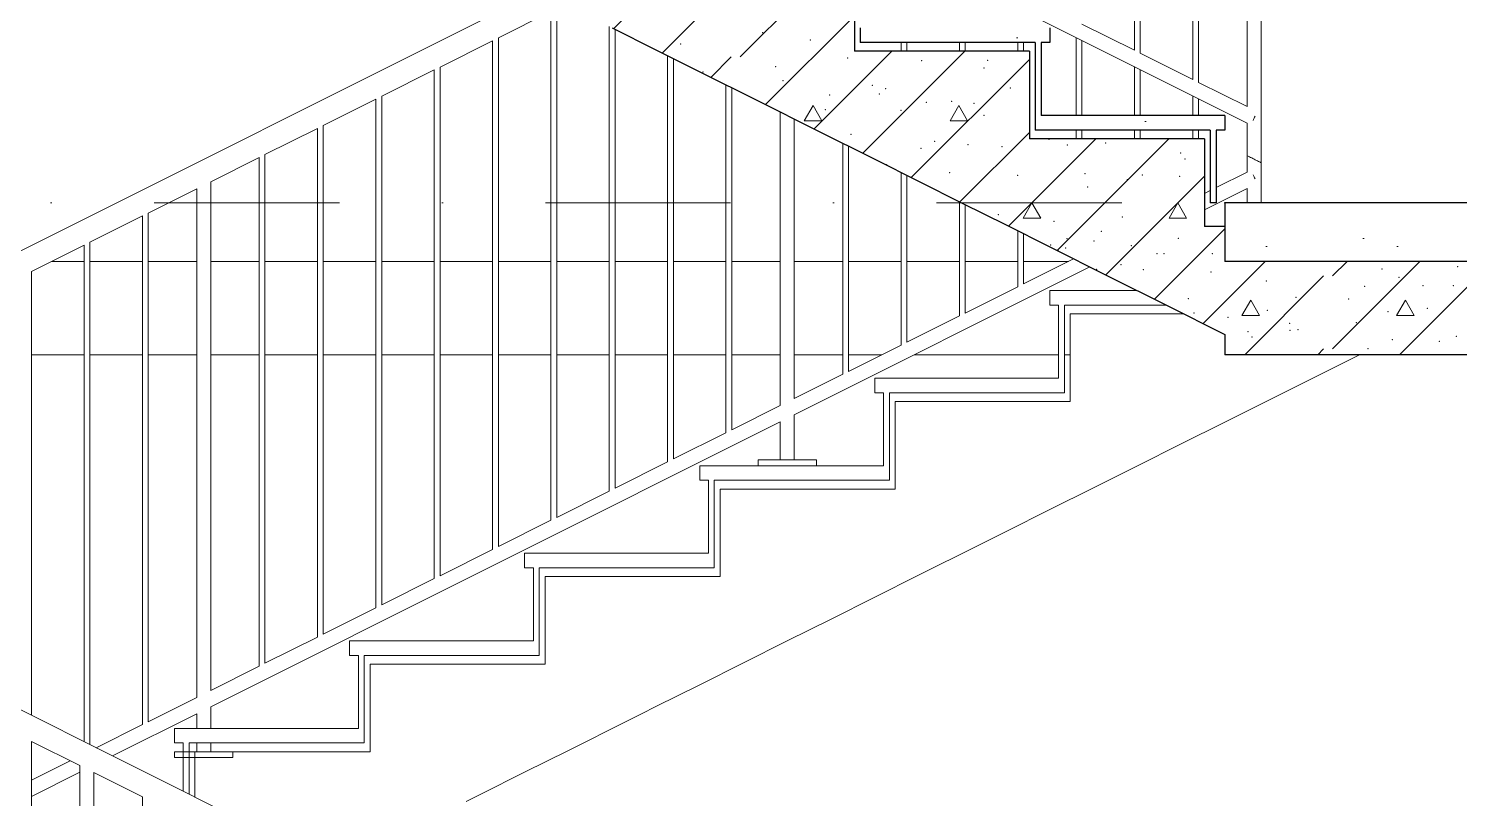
# Model space of a CAD drawing. Header units: millimetres. Extents: x 18162 to 7085488, y 72188 to 247925.
# Drawn here: x 3667379 to 3669831, y 97098 to 98417 of the extents above; entities that cross this region are included whole.
import ezdxf

# ---------------------------------------------------------------- set-up
doc = ezdxf.new("R2010")
doc.units = ezdxf.units.MM
doc.header["$MEASUREMENT"] = 0
doc.linetypes.add('Dot & Dashed', pattern=[670.277762, 317.5, -176.388889, 0, -176.388874])
for name, color, linetype in [('Interior - Stair & Railing', 7, 'Continuous'), ('Structural - Bearing', 7, 'Continuous'), ('Structural - Stair & Railing', 7, 'Continuous')]:
    doc.layers.add(name, color=color, linetype=linetype)
pattern_1 = [(45, (3761974.73, 95468), (-111.36932, 111.36932), [0, -105, 0, -157.5]), (110, (3762324.73, 95468), (148.0016, 53.86817), [0, -77, 0, -133])]

# ---------------------------------------------------------------- blocks, each defined once
blk = doc.blocks.new('*X870', base_point=(3761974.7, 95118))
at = {"layer": 'Structural - Stair & Railing', "color": 7, "linetype": 'Continuous', "lineweight": 9}
for p, q in [((3668381.6, 98416.5), (3668494.1, 98529)), ((3668598.3, 98368.1), (3668758.2, 98528)), ((3668464.9, 98374.9), (3668583.1, 98493.1)), ((3668641.7, 98286.5), (3668794.1, 98438.8)), ((3668725, 98244.8), (3668858.2, 98378)), ((3668808.4, 98203.1), (3668983.2, 98378)), ((3668548.3, 98333.2), (3668583.1, 98368.1)), ((3668891.7, 98161.5), (3669094.1, 98363.8)), ((3668708.1, 98258.7), (3668723.3, 98284.7)), ((3668723.3, 98284.7), (3668738.2, 98258.7)), ((3668958.1, 98258.7), (3668973.3, 98284.7)), ((3668973.3, 98284.7), (3668988.2, 98258.7)), ((3668738.2, 98258.7), (3668708.1, 98258.7)), ((3668988.2, 98258.7), (3668958.1, 98258.7)), ((3668975, 98119.8), (3669094.1, 98238.8)), ((3669098.3, 98118.1), (3669208.2, 98228)), ((3669223.3, 98118.1), (3669333.2, 98228)), ((3669348.3, 98118.1), (3669394.1, 98163.8)), ((3669058.4, 98078.1), (3669098.3, 98118)), ((3669098.3, 98118.1), (3669083.4, 98092)), ((3669113.4, 98092.1), (3669098.3, 98118.1)), ((3669141.7, 98036.5), (3669223.3, 98118)), ((3669225, 97994.8), (3669348.3, 98118)), ((3669348.3, 98118.1), (3669333.4, 98092)), ((3669363.4, 98092.1), (3669348.3, 98118.1)), ((3669083.4, 98092), (3669113.4, 98092.1)), ((3669333.4, 98092), (3669363.4, 98092.1)), ((3669308.4, 97953.1), (3669429.1, 98073.8)), ((3669391.7, 97911.5), (3669429.1, 97948.8))]:
    blk.add_line(p, q, dxfattribs=at)
for p in [(3668636.7, 98409.7), (3668718.4, 98397.4), (3668496.4, 98390.4), (3668659.1, 98351.6), (3668782.8, 98366.3), (3668909.5, 98362), (3669016.4, 98349.2), (3669022.5, 98362.3), (3668534.8, 98342.4), (3668671.7, 98327.6), (3668751.7, 98303), (3668824.7, 98319.8), (3668837.1, 98304.4), (3668847.9, 98313.7), (3669061.2, 98315.2), (3668744.4, 98278.1), (3668874.2, 98276.6), (3668917.5, 98290.5), (3668961, 98292.2), (3668999.4, 98288.9), (3669016.1, 98268.3), (3668788.2, 98235.4), (3668931.5, 98223.8), (3669127.6, 98227.1), (3668908.2, 98211.7), (3668989, 98218.1), (3669046.9, 98214.2), (3669159, 98217.4), (3669159, 98217.4), (3669225, 98220.9), (3669353.2, 98203.9), (3668849.4, 98183.9), (3669361, 98193.1), (3668957.6, 98169.9), (3669074.2, 98165.3), (3669189.4, 98168.4), (3669261.9, 98158.1), (3669287.4, 98166.1), (3669351.7, 98163.8), (3669194.1, 98145.2), (3669041, 98097.9), (3669136.3, 98086.3), (3669253.5, 98094), (3669158.5, 98056.9), (3669204.5, 98052.9), (3669217.4, 98069.6), (3669349.5, 98057.4), (3669130.7, 98046.1), (3669143.1, 98036.9), (3669156.4, 98040.9), (3669268.5, 98044.8), (3669312.8, 98031.3), (3669324.9, 98031.4), (3669407.6, 98031.3), (3669209.5, 98004.4), (3669251.2, 98012.1), (3669289.5, 98003.9), (3669405, 97999.7), (3669366.6, 97954.3), (3669376.3, 97929.7)]:
    blk.add_point(p, dxfattribs=at)
blk = doc.blocks.new('*X872', base_point=(3761974.7, 95118))
at = {"layer": 'Structural - Bearing', "color": 7, "linetype": 'Continuous', "lineweight": 9}
for p, q in [((3669429.1, 97948.8), (3669498.2, 98018)), ((3669613.4, 97993), (3669638.4, 98018)), ((3669613.4, 97868), (3669763.4, 98018)), ((3669728.4, 97858), (3669888.4, 98018)), ((3669463.2, 97858), (3669598.3, 97993)), ((3669458.1, 97925.4), (3669473.3, 97951.4)), ((3669473.3, 97951.4), (3669488.2, 97925.4)), ((3669723.3, 97925.4), (3669738.4, 97951.4)), ((3669738.4, 97951.4), (3669753.3, 97925.4)), ((3669488.2, 97925.4), (3669458.1, 97925.4)), ((3669753.3, 97925.4), (3669723.3, 97925.4)), ((3669588.2, 97858), (3669598.3, 97868))]:
    blk.add_line(p, q, dxfattribs=at)
for p in [(3669698.1, 98005.2), (3669828.2, 98009.1), (3669500, 97984.3), (3669727.3, 97990.7), (3669550.9, 97956.3), (3669641.4, 97953.7), (3669668.5, 97975.2), (3669768.8, 97976.6), (3669820.5, 97976.2), (3669502, 97934.4), (3669708.4, 97931.8), (3669776, 97937.6), (3669434.6, 97922.3), (3669540.2, 97911.7), (3669654.4, 97913.2), (3669468.5, 97897.7), (3669475.3, 97888.5), (3669540.4, 97899.9), (3669554.1, 97900.9), (3669715.9, 97883.9), (3669796.8, 97881.2), (3669825.6, 97889.3), (3669674.5, 97868.4)]:
    blk.add_point(p, dxfattribs=at)

msp = doc.modelspace()

# ---------------------------------------------------------------- hatches: boundary and pattern name
at = {"layer": 'Structural - Bearing', "linetype": 'Continuous', "lineweight": 9}
h = msp.add_hatch(dxfattribs=at)
h.set_pattern_fill('Lightweight_Concrete_0003', style=0, pattern_type=2)
h.set_pattern_definition([(0, (3761974.7, 95118), (0, 779.423), [48.75, -401.25]), (0, (3762199.7, 95507.7), (0, 779.423), [48.75, -401.25]), (60, (3761974.7, 95118), (-675, 389.7114), [48.75, -401.25]), (60, (3762424.7, 95118), (-675, 389.7114), [48.75, -401.25]), (120, (3762023.5, 95118), (675, 389.7114), [48.75, -401.25]), (120, (3762473.5, 95118), (675, 389.7114), [48.75, -401.25]), (0, (3761974.73, 95193), (0, 150), [0, -150, 0, -225]), (45, (3762049.73, 95193), (-106.06602, 106.06602), [0, -112.5, 0, -187.5])])
h.paths.add_polyline_path([(3669429.1, 98018), (3676379.1, 98018), (3676379.1, 98118), (3669429.1, 98118)])
at = {"layer": 'Structural - Stair & Railing', "linetype": 'Continuous', "lineweight": 9}
h = msp.add_hatch(dxfattribs=at)
h.set_pattern_fill('Cut_Stone_0003', style=0, pattern_type=2)
h.set_pattern_definition(pattern_1)
h.paths.add_polyline_path([(3669129.1, 98393), (3669129.1, 98418), (3668804.1, 98418), (3668804.1, 98393)])
h = msp.add_hatch(dxfattribs=at)
h.set_pattern_fill('Cut_Stone_0003', style=0, pattern_type=2)
h.set_pattern_definition(pattern_1)
h.paths.add_polyline_path([(3669114.1, 98393), (3669104.1, 98393), (3669104.1, 98268), (3669114.1, 98268)])
h = msp.add_hatch(dxfattribs=at)
h.set_pattern_fill('Cut_Stone_0003', style=0, pattern_type=2)
h.set_pattern_definition(pattern_1)
h.paths.add_polyline_path([(3669104.1, 98268), (3669104.1, 98243), (3669429.1, 98243), (3669429.1, 98268)])
h = msp.add_hatch(dxfattribs=at)
h.set_pattern_fill('Cut_Stone_0003', style=0, pattern_type=2)
h.set_pattern_definition(pattern_1)
h.paths.add_polyline_path([(3669414.1, 98243), (3669404.1, 98243), (3669404.1, 98118), (3669414.1, 98118)])

# ---------------------------------------------------------------- linework, layer by layer
at = {"color": 8, "linetype": 'Dot & Dashed', "lineweight": 13}
msp.add_line((3658879.3, 98118), (3689916.5, 98118), dxfattribs=at)
at = {"layer": 'Interior - Stair & Railing', "color": 7, "linetype": 'Continuous', "lineweight": 9}
for p, q in [((3669274.1, 98379.5), (3669274.1, 99250.8)), ((3669284.1, 98374.5), (3669284.1, 99245.8)), ((3669374.1, 98329.5), (3669374.1, 99200.8)), ((3669384.1, 98324.5), (3669384.1, 99195.8)), ((3669467.1, 98283), (3669467.1, 99178.1)), ((3669491.1, 98187), (3669491.1, 99178.1)), ((3669467.1, 98255), (3668491.1, 98743)), ((3666739.6, 97723.3), (3668253.8, 98480.4)), ((3668184.1, 98400.8), (3668274.1, 98445.8)), ((3668274.1, 97574.5), (3668274.1, 98445.8)), ((3668284.1, 97579.5), (3668284.1, 98450.8)), ((3668374.1, 97624.5), (3668374.1, 98420.3)), ((3669274.1, 98379.5), (3669184.1, 98424.5)), ((3668084.1, 98350.8), (3668174.1, 98395.8)), ((3668174.1, 97524.5), (3668174.1, 98395.8)), ((3668184.1, 97529.5), (3668184.1, 98400.8)), ((3668384.1, 97629.5), (3668384.1, 98415.3)), ((3669174.1, 98268), (3669174.1, 98401.5)), ((3669184.1, 98268), (3669184.1, 98396.5)), ((3668474.1, 97674.5), (3668474.1, 98370.3)), ((3668874.1, 98378), (3668874.1, 98393)), ((3668884.1, 98378), (3668884.1, 98393)), ((3668974.1, 98378), (3668974.1, 98393)), ((3668984.1, 98378), (3668984.1, 98393)), ((3669074.1, 98378), (3669074.1, 98393)), ((3669084.1, 98378), (3669084.1, 98393)), ((3669374.1, 98329.5), (3669284.1, 98374.5)), ((3667984.1, 98300.8), (3668074.1, 98345.8)), ((3668074.1, 97474.5), (3668074.1, 98345.8)), ((3668084.1, 97479.5), (3668084.1, 98350.8)), ((3668484.1, 97679.5), (3668484.1, 98365.3)), ((3669274.1, 98268), (3669274.1, 98351.5)), ((3669284.1, 98268), (3669284.1, 98346.5)), ((3668574.1, 97724.5), (3668574.1, 98320.3)), ((3669467.1, 98283), (3669384.1, 98324.5)), ((3667884.1, 98250.8), (3667974.1, 98295.8)), ((3667974.1, 97424.5), (3667974.1, 98295.8)), ((3667984.1, 97429.5), (3667984.1, 98300.8)), ((3668584.1, 97729.5), (3668584.1, 98315.3)), ((3669374.1, 98268), (3669374.1, 98301.5)), ((3669384.1, 98268), (3669384.1, 98296.5)), ((3668667.1, 97771), (3668667.1, 98273.8)), ((3667884.1, 97379.5), (3667884.1, 98250.8)), ((3668691.1, 97783), (3668691.1, 98261.8)), ((3669467.1, 98199), (3669467.1, 98255)), ((3669477.3, 98259.5), (3669478.1, 98261.1)), ((3669478.1, 98261.1), (3669479.1, 98263)), ((3669479.1, 98263), (3669480, 98264.9)), ((3669480, 98264.9), (3669480.8, 98266.5)), ((3667784.1, 98200.8), (3667874.1, 98245.8)), ((3667874.1, 97374.5), (3667874.1, 98245.8)), ((3669174.1, 98228), (3669174.1, 98243)), ((3669184.1, 98228), (3669184.1, 98243)), ((3669274.1, 98228), (3669274.1, 98243)), ((3669284.1, 98228), (3669284.1, 98243)), ((3669374.1, 98228), (3669374.1, 98243)), ((3669384.1, 98228), (3669384.1, 98243)), ((3667784.1, 97329.5), (3667784.1, 98200.8)), ((3668774.1, 97824.5), (3668774.1, 98220.3)), ((3668784.1, 97829.5), (3668784.1, 98215.3)), ((3669467.1, 98199), (3669467.2, 98198.9)), ((3669467.1, 98171), (3669467.1, 98199)), ((3669467.2, 98198.9), (3669467.8, 98198.6)), ((3669467.8, 98198.6), (3669468.7, 98198.2)), ((3669468.7, 98198.2), (3669469.9, 98197.6)), ((3669469.9, 98197.6), (3669471.3, 98196.9)), ((3667691.1, 98154.3), (3667774.1, 98195.8)), ((3667774.1, 97324.5), (3667774.1, 98195.8)), ((3669471.3, 98196.9), (3669473.1, 98196)), ((3669473.1, 98196), (3669475, 98195.1)), ((3669475, 98195.1), (3669477, 98194)), ((3669477, 98194), (3669479.1, 98193)), ((3669479.1, 98193), (3669481.1, 98192)), ((3669481.1, 98192), (3669483.2, 98191)), ((3669483.2, 98191), (3669485.1, 98190)), ((3669485.1, 98190), (3669486.8, 98189.1)), ((3669486.8, 98189.1), (3669488.2, 98188.4)), ((3669488.2, 98188.4), (3669489.4, 98187.8)), ((3669489.4, 98187.8), (3669490.3, 98187.4)), ((3669490.3, 98187.4), (3669490.9, 98187.1)), ((3669490.9, 98187.1), (3669491.1, 98187)), ((3669491.1, 98118), (3669491.1, 98187)), ((3667691.1, 97283), (3667691.1, 98154.3)), ((3668874.1, 97874.5), (3668874.1, 98170.3)), ((3668884.1, 97879.5), (3668884.1, 98165.3)), ((3669414.1, 98144.5), (3669467.1, 98171)), ((3669477.3, 98166.5), (3669478.1, 98164.9)), ((3669478.1, 98164.9), (3669479.1, 98163)), ((3669479.1, 98163), (3669480, 98161.1)), ((3669480, 98161.1), (3669480.8, 98159.5)), ((3667584.1, 98100.8), (3667667.1, 98142.3)), ((3667667.1, 97271), (3667667.1, 98142.3)), ((3669394.1, 98106.5), (3669467.1, 98143)), ((3669394.1, 98134.5), (3669404.1, 98139.5)), ((3669467.1, 98118), (3669467.1, 98143)), ((3667584.1, 97229.5), (3667584.1, 98100.8)), ((3668974.1, 97924.5), (3668974.1, 98120.3)), ((3668984.1, 97929.5), (3668984.1, 98115.3)), ((3667484.1, 98050.8), (3667574.1, 98095.8)), ((3667574.1, 97224.5), (3667574.1, 98095.8)), ((3667484.1, 97190.5), (3667484.1, 98050.8)), ((3669074.1, 97974.5), (3669074.1, 98070.3)), ((3669084.1, 97979.5), (3669084.1, 98065.3)), ((3667384.1, 98000.8), (3667474.1, 98045.8)), ((3667474.1, 97195.5), (3667474.1, 98045.8)), ((3668691.1, 97755), (3669197.8, 98008.4)), ((3669084.1, 97979.5), (3669169.9, 98022.4)), ((3667384.1, 97240.5), (3667384.1, 98000.8)), ((3668984.1, 97929.5), (3669074.1, 97974.5)), ((3668884.1, 97879.5), (3668974.1, 97924.5)), ((3668784.1, 97829.5), (3668874.1, 97874.5)), ((3668691.1, 97783), (3668774.1, 97824.5)), ((3668584.1, 97729.5), (3668667.1, 97771)), ((3667691.1, 97255), (3668667.1, 97743)), ((3668667.1, 97678), (3668667.1, 97743)), ((3668691.1, 97678), (3668691.1, 97755)), ((3668484.1, 97679.5), (3668574.1, 97724.5)), ((3668384.1, 97629.5), (3668474.1, 97674.5)), ((3668629.1, 97678), (3668729.1, 97678)), ((3668629.1, 97668), (3668629.1, 97678)), ((3668629.1, 97668), (3668729.1, 97668)), ((3668729.1, 97668), (3668729.1, 97678)), ((3668284.1, 97579.5), (3668374.1, 97624.5)), ((3669418.5, 96223.3), (3666739.6, 97562.7)), ((3668184.1, 97529.5), (3668274.1, 97574.5)), ((3668084.1, 97479.5), (3668174.1, 97524.5)), ((3667984.1, 97429.5), (3668074.1, 97474.5)), ((3667884.1, 97379.5), (3667974.1, 97424.5)), ((3667784.1, 97329.5), (3667874.1, 97374.5)), ((3667691.1, 97283), (3667774.1, 97324.5)), ((3667584.1, 97229.5), (3667667.1, 97271)), ((3667523, 97171), (3667667.1, 97243)), ((3667667.1, 97218), (3667667.1, 97243)), ((3667691.1, 97218), (3667691.1, 97255)), ((3667495.1, 97185), (3667574.1, 97224.5)), ((3667467.1, 97154.3), (3667384.1, 97195.8)), ((3667384.1, 96324.5), (3667384.1, 97195.8)), ((3667667.1, 97178), (3667667.1, 97193)), ((3667691.1, 97178), (3667691.1, 97193)), ((3667629.1, 97178), (3667644.1, 97178)), ((3667629.1, 97168), (3667629.1, 97178)), ((3667629.1, 97168), (3667644.1, 97168)), ((3667644.1, 97178), (3667654.1, 97178)), ((3667644.1, 97168), (3667654.1, 97168)), ((3667654.1, 97178), (3667729.1, 97178)), ((3667654.1, 97168), (3667664.1, 97168)), ((3667664.1, 97168), (3667729.1, 97168)), ((3667729.1, 97168), (3667729.1, 97178)), ((3667384.1, 97129.5), (3667450.4, 97162.6)), ((3667384.1, 97101.5), (3667467.1, 97143)), ((3667467.1, 96283), (3667467.1, 97154.3)), ((3667574.1, 97100.8), (3667491.1, 97142.3)), ((3667491.1, 96271), (3667491.1, 97142.3)), ((3667574.1, 96229.5), (3667574.1, 97100.8))]:
    msp.add_line(p, q, dxfattribs=at)
at = {"layer": 'Structural - Bearing', "color": 7, "linetype": 'Continuous', "lineweight": 25}
for p, q in [((3669429.1, 98118), (3669429.1, 98078)), ((3676379.1, 98018), (3669429.1, 98018)), ((3669429.1, 97892.8), (3669429.1, 97858)), ((3670729.1, 97858), (3669429.1, 97858))]:
    msp.add_line(p, q, dxfattribs=at)
at = {"layer": 'Structural - Bearing', "color": 7, "linetype": 'Continuous', "lineweight": 9}
for p, q in [((3667418.5, 98018), (3667474.1, 98018)), ((3667484.1, 98018), (3667574.1, 98018)), ((3667584, 98018), (3667667.1, 98018)), ((3667691.1, 98018), (3667774.1, 98018)), ((3667784, 98018), (3667874.1, 98018)), ((3667884.1, 98018), (3667974.1, 98018)), ((3667984.1, 98018), (3668074.1, 98018)), ((3668084.1, 98018), (3668174.1, 98018)), ((3668184.1, 98018), (3668274.1, 98018)), ((3668284.1, 98018), (3668374.1, 98018)), ((3668384.1, 98018), (3668474.1, 98018)), ((3668484.1, 98018), (3668574.1, 98018)), ((3668584.1, 98018), (3668667.1, 98018)), ((3668691.1, 98018), (3668774.1, 98018)), ((3668784.1, 98018), (3668874.1, 98018)), ((3668884.1, 98018), (3668974.1, 98018)), ((3668984.1, 98018), (3669074.1, 98018)), ((3669084.1, 98018), (3669161.1, 98018)), ((3667474.1, 97858), (3667384.1, 97858)), ((3667574.1, 97858), (3667484.1, 97858)), ((3667667.1, 97858), (3667584.1, 97858)), ((3667774.1, 97858), (3667691.1, 97858)), ((3667874.1, 97858), (3667784.1, 97858)), ((3667974.1, 97858), (3667884.1, 97858)), ((3668074.1, 97858), (3667984.1, 97858)), ((3668174.1, 97858), (3668084.1, 97858)), ((3668274.1, 97858), (3668184.1, 97858)), ((3668374.1, 97858), (3668284.1, 97858)), ((3668474.1, 97858), (3668384.1, 97858)), ((3668574.1, 97858), (3668484.1, 97858)), ((3668667.1, 97858), (3668584.1, 97858)), ((3668774.1, 97858), (3668691.1, 97858)), ((3668841.1, 97858), (3668784.1, 97858)), ((3669144.1, 97858), (3668897, 97858)), ((3669164.1, 97858), (3669154.1, 97858))]:
    msp.add_line(p, q, dxfattribs=at)
at = {"layer": 'Structural - Bearing', "color": 7, "linetype": 'Continuous', "lineweight": 25, "flags": 128}
msp.add_lwpolyline([(3676379.1, 98118), (3671869.1, 98118), (3671829.1, 98118), (3669429.1, 98118)], dxfattribs=at)
at = {"layer": 'Structural - Stair & Railing', "color": 7, "linetype": 'Continuous', "lineweight": 25}
for p, q in [((3668794.1, 98528), (3668794.1, 98378)), ((3668804.1, 98418), (3668804.1, 98393)), ((3669129.1, 98418), (3669129.1, 98393)), ((3669094.1, 98378), (3668794.1, 98378)), ((3669104.1, 98393), (3668804.1, 98393)), ((3669094.1, 98378), (3669094.1, 98228)), ((3669104.1, 98393), (3669104.1, 98268)), ((3669114.1, 98393), (3669114.1, 98268)), ((3669129.1, 98393), (3669114.1, 98393)), ((3669104.1, 98268), (3669104.1, 98243)), ((3669429.1, 98268), (3669114.1, 98268)), ((3669429.1, 98268), (3669429.1, 98243)), ((3669394.1, 98228), (3669094.1, 98228)), ((3669404.1, 98243), (3669104.1, 98243)), ((3669394.1, 98228), (3669394.1, 98078)), ((3669404.1, 98243), (3669404.1, 98118)), ((3669414.1, 98243), (3669414.1, 98118)), ((3669429.1, 98243), (3669414.1, 98243)), ((3669414.1, 98118), (3669404.1, 98118)), ((3669429.1, 98078), (3669394.1, 98078)), ((3669429.1, 98078), (3669429.1, 98018))]:
    msp.add_line(p, q, dxfattribs=at)
at = {"layer": 'Structural - Stair & Railing', "color": 7, "linetype": 'Continuous', "lineweight": 9}
for p, q in [((3669278.6, 97968), (3669129.1, 97968)), ((3669129.1, 97943), (3669129.1, 97968)), ((3669144.1, 97943), (3669129.1, 97943)), ((3669144.1, 97818), (3669144.1, 97943)), ((3669154.1, 97943), (3669154.1, 97818)), ((3669328.6, 97943), (3669154.1, 97943)), ((3669164.1, 97778), (3669164.1, 97928)), ((3669358.6, 97928), (3669164.1, 97928)), ((3669659.5, 97858), (3669429.1, 97742.8)), ((3668829.1, 97793), (3668829.1, 97818)), ((3669144.1, 97818), (3668829.1, 97818)), ((3669154.1, 97793), (3669154.1, 97818)), ((3668844.1, 97793), (3668829.1, 97793)), ((3668844.1, 97668), (3668844.1, 97793)), ((3668854.1, 97793), (3668854.1, 97668)), ((3669154.1, 97793), (3668854.1, 97793)), ((3668864.1, 97628), (3668864.1, 97778)), ((3669164.1, 97778), (3668864.1, 97778)), ((3669354.1, 97705.3), (3669429.1, 97742.8)), ((3669279.1, 97667.8), (3669354.1, 97705.3)), ((3668629.1, 97668), (3668529.1, 97668)), ((3668529.1, 97643), (3668529.1, 97668)), ((3668844.1, 97668), (3668729.1, 97668)), ((3668854.1, 97643), (3668854.1, 97668)), ((3669204.1, 97630.3), (3669279.1, 97667.8)), ((3668544.1, 97643), (3668529.1, 97643)), ((3668544.1, 97518), (3668544.1, 97643)), ((3668554.1, 97643), (3668554.1, 97518)), ((3668854.1, 97643), (3668554.1, 97643)), ((3668564.1, 97478), (3668564.1, 97628)), ((3668864.1, 97628), (3668564.1, 97628)), ((3669129.1, 97592.8), (3669204.1, 97630.3)), ((3669054.1, 97555.3), (3669129.1, 97592.8)), ((3668979.1, 97517.8), (3669029.1, 97542.8)), ((3669029.1, 97542.8), (3669054.1, 97555.3)), ((3668544.1, 97518), (3668229.1, 97518)), ((3668229.1, 97493), (3668229.1, 97518)), ((3668554.1, 97493), (3668554.1, 97518)), ((3668929.1, 97492.8), (3668979.1, 97517.8)), ((3668244.1, 97493), (3668229.1, 97493)), ((3668244.1, 97368), (3668244.1, 97493)), ((3668254.1, 97493), (3668254.1, 97368)), ((3668554.1, 97493), (3668254.1, 97493)), ((3668904.1, 97480.3), (3668929.1, 97492.8)), ((3668264.1, 97328), (3668264.1, 97478)), ((3668564.1, 97478), (3668264.1, 97478)), ((3668829.1, 97442.8), (3668904.1, 97480.3)), ((3668754.1, 97405.3), (3668829.1, 97442.8)), ((3668679.1, 97367.8), (3668754.1, 97405.3)), ((3668244.1, 97368), (3667929.1, 97368)), ((3667929.1, 97343), (3667929.1, 97368)), ((3668254.1, 97343), (3668254.1, 97368)), ((3668604.1, 97330.3), (3668679.1, 97367.8)), ((3667944.1, 97343), (3667929.1, 97343)), ((3667944.1, 97218), (3667944.1, 97343)), ((3667954.1, 97343), (3667954.1, 97218)), ((3668254.1, 97343), (3667954.1, 97343)), ((3667964.1, 97178), (3667964.1, 97328)), ((3668264.1, 97328), (3667964.1, 97328)), ((3668529.1, 97292.8), (3668604.1, 97330.3)), ((3668454.1, 97255.3), (3668529.1, 97292.8)), ((3668379.1, 97217.8), (3668429.1, 97242.8)), ((3668429.1, 97242.8), (3668454.1, 97255.3)), ((3667944.1, 97218), (3667629.1, 97218)), ((3667629.1, 97193), (3667629.1, 97218)), ((3667954.1, 97193), (3667954.1, 97218)), ((3668329.1, 97192.8), (3668379.1, 97217.8)), ((3667644.1, 97193), (3667629.1, 97193)), ((3667644.1, 97178), (3667644.1, 97193)), ((3667654.1, 97193), (3667654.1, 97178)), ((3667954.1, 97193), (3667654.1, 97193)), ((3668304.1, 97180.3), (3668329.1, 97192.8)), ((3667644.1, 97168), (3667644.1, 97178)), ((3667644.1, 97110.5), (3667644.1, 97168)), ((3667654.1, 97178), (3667654.1, 97168)), ((3667654.1, 97168), (3667654.1, 97105.5)), ((3667664.1, 97168), (3667664.1, 97178)), ((3667664.1, 97100.5), (3667664.1, 97168)), ((3667964.1, 97178), (3667729.1, 97178)), ((3668229.1, 97142.8), (3668304.1, 97180.3)), ((3668154.1, 97105.3), (3668229.1, 97142.8)), ((3668129.1, 97092.8), (3668154.1, 97105.3))]:
    msp.add_line(p, q, dxfattribs=at)
at = {"layer": 'Structural - Stair & Railing', "color": 7, "linetype": 'Continuous', "lineweight": 25, "flags": 128}
msp.add_lwpolyline([(3668379.1, 98417.8), (3668454.1, 98380.3), (3668529.1, 98342.8), (3668629.1, 98292.8), (3668729.1, 98242.8), (3668829.1, 98192.8), (3668904.1, 98155.3), (3668979.1, 98117.8), (3669054.1, 98080.3), (3669129.1, 98042.8), (3669229.1, 97992.8), (3669329.1, 97942.8), (3669429.1, 97892.8)], dxfattribs=at)

# ---------------------------------------------------------------- block references
at = {"layer": 'Structural - Bearing', "lineweight": 0}
msp.add_blockref('*X872', (3761974.7, 95118), dxfattribs=at)
at = {"layer": 'Structural - Stair & Railing', "lineweight": 0}
msp.add_blockref('*X870', (3761974.7, 95118), dxfattribs=at)

doc.saveas('drawing.dxf')
